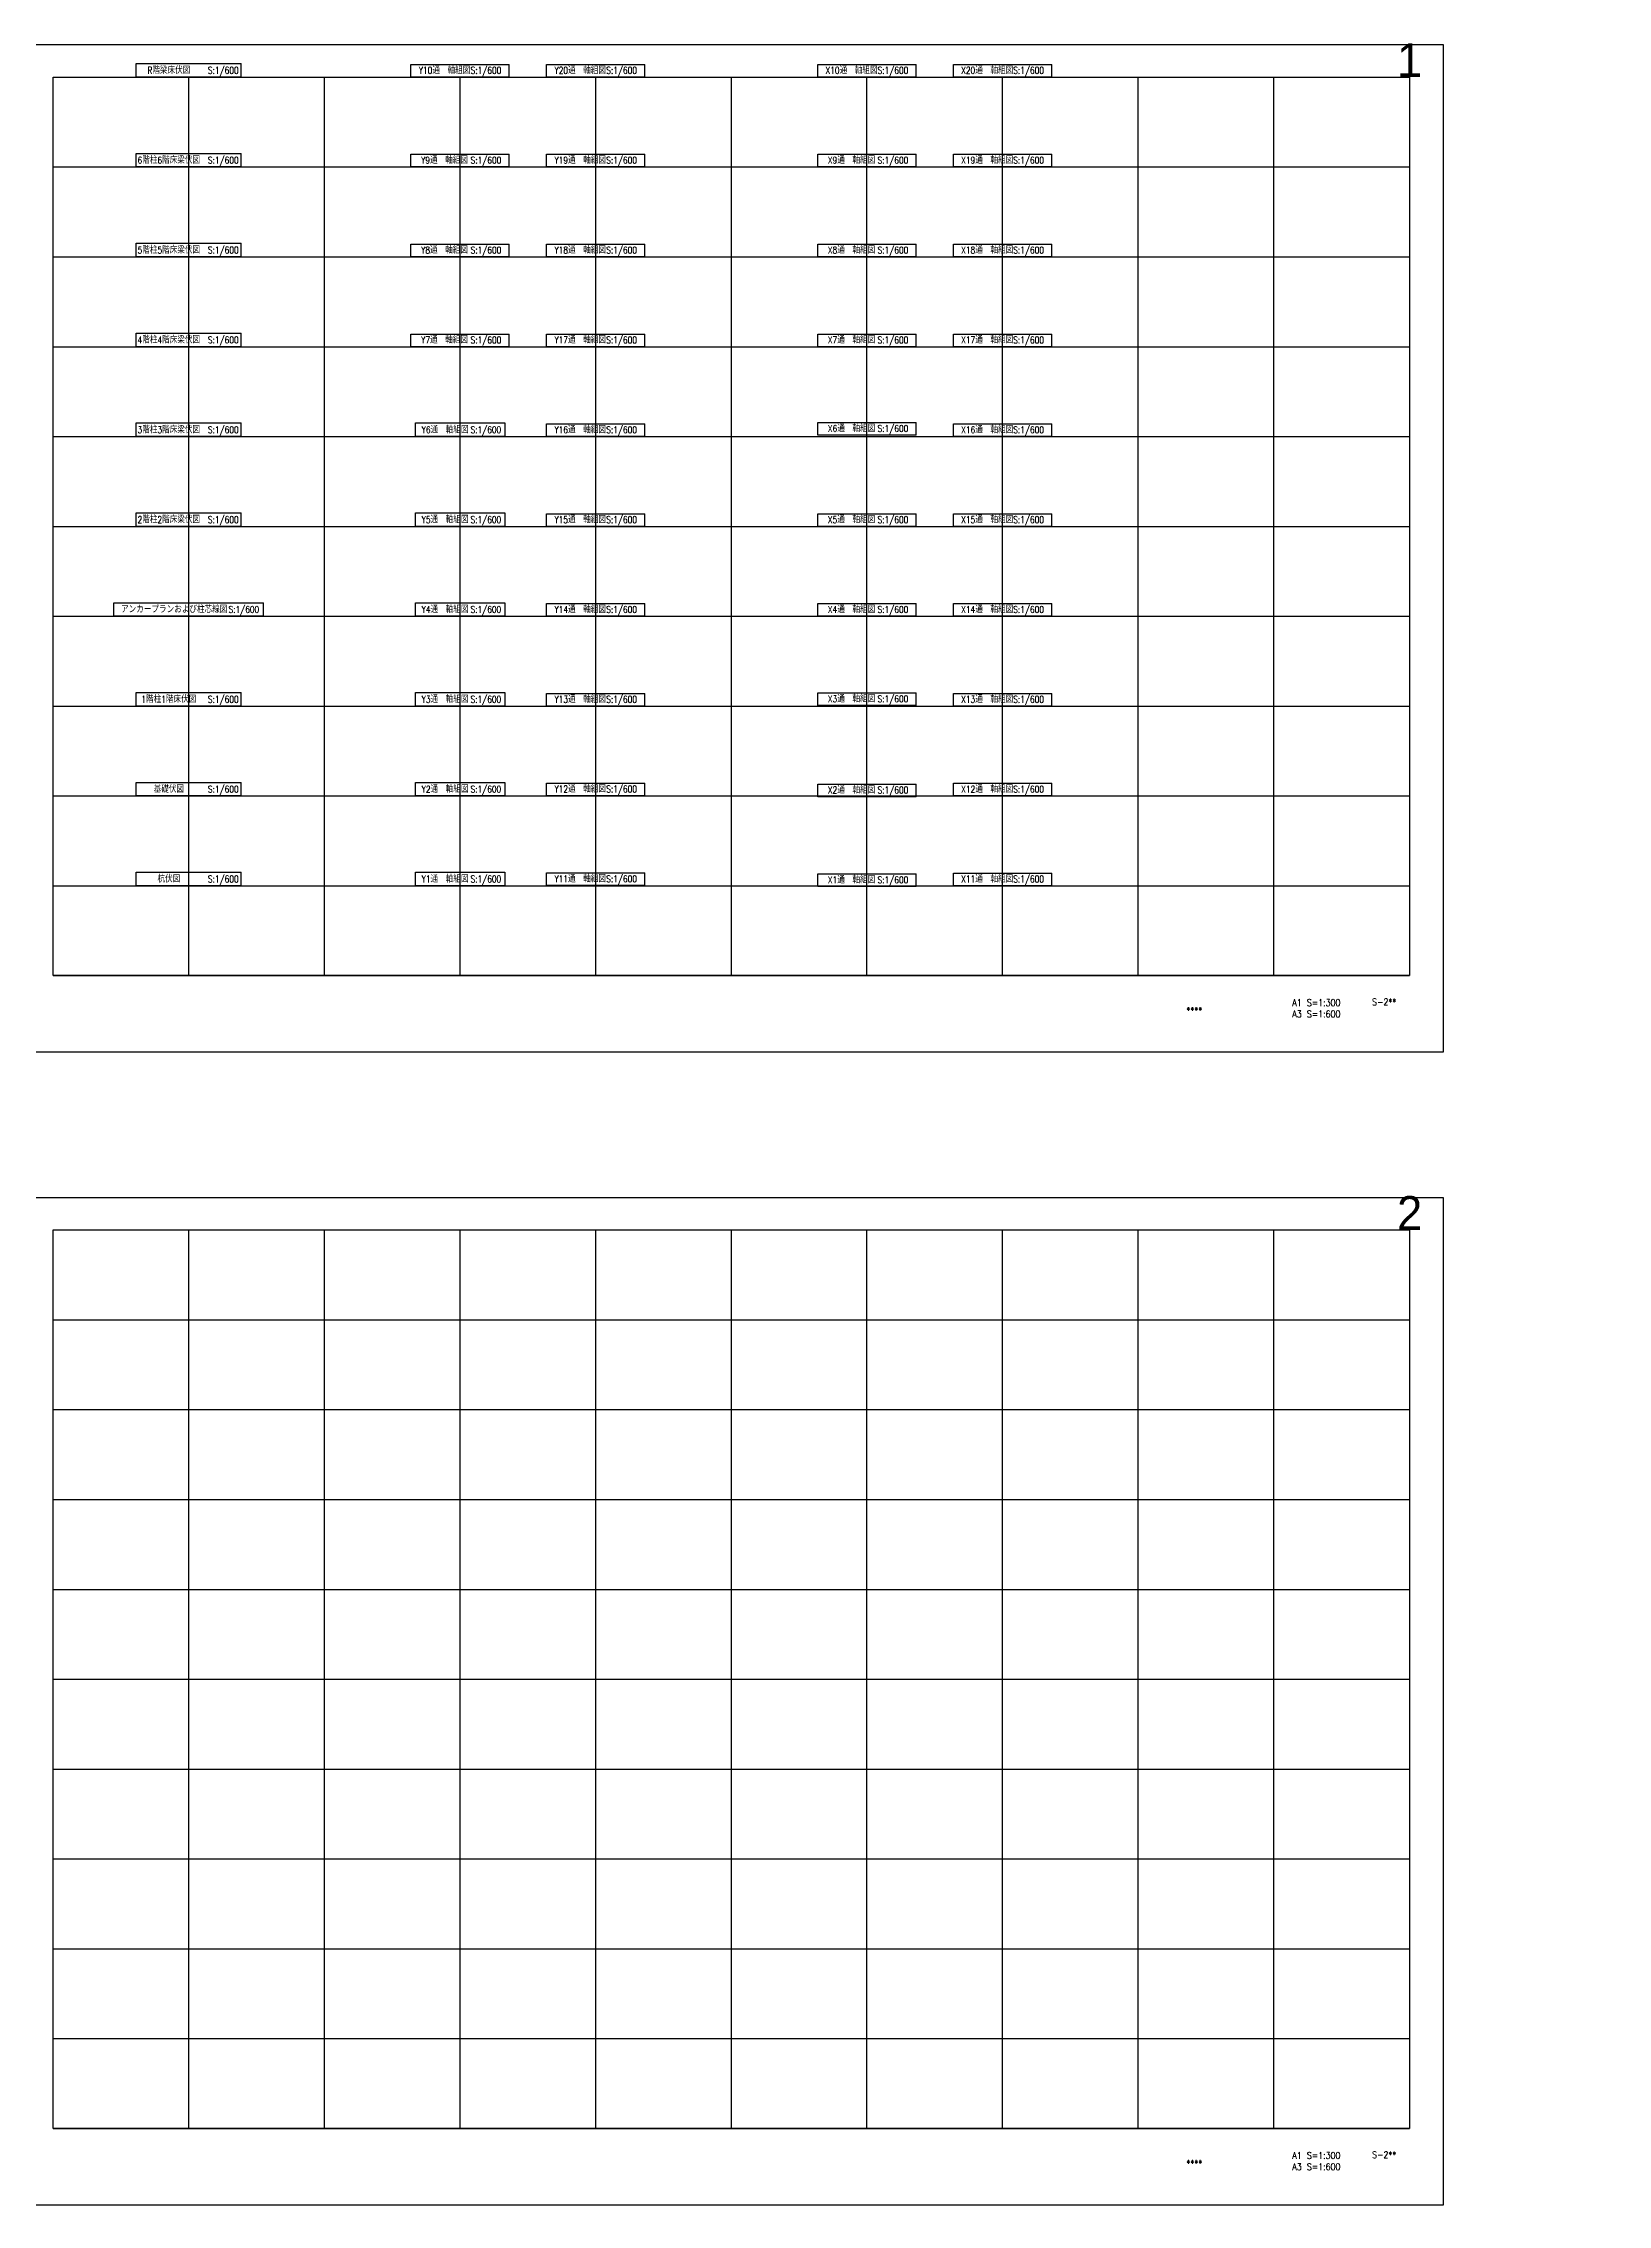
# Model space of a CAD drawing. Extents: x -230746 to 324000, y -671400 to 84185.
# Drawn here: x 1422 to 93684, y -127400 to 100 of the extents above; entities that cross this region are included whole.
import ezdxf
from ezdxf.enums import TextEntityAlignment as Align

# ---------------------------------------------------------------- set-up
doc = ezdxf.new("R2010")
doc.units = 0
doc.header["$MEASUREMENT"] = 0
doc.layers.add('99_レイアウト枠', color=251, linetype='CONTINUOUS', plot=False)
doc.layers.add('99_頁番号', color=6, linetype='CONTINUOUS')
doc.layers.add('注記', color=3, linetype='CONTINUOUS')
doc.styles.add('DRACAD', font='txt', dxfattribs={"width": 0.85, "bigfont": 'extfont2'})
doc.styles.get("Standard").update_dxf_attribs({"font": 'Osaka.ttc'})

msp = doc.modelspace()

# ---------------------------------------------------------------- linework, layer by layer
at = {"layer": '99_レイアウト枠'}
for p, q in [((2000, -54900), (2000, -1900)), ((10000, -54900), (10000, -1900)), ((18000, -54900), (18000, -1900)), ((26000, -54900), (26000, -1900)), ((34000, -54900), (34000, -1900)), ((42000, -54900), (42000, -1900)), ((49999.99998, -54900), (49999.99998, -1900)), ((57999.99998, -54900), (57999.99998, -1900)), ((65999.99998, -54900), (65999.99998, -1900)), ((73999.99998, -54900), (73999.99998, -1900)), ((2000, -7200), (81999.99996, -7200)), ((2000, -12500), (81999.99996, -12500)), ((2000, -17800), (81999.99996, -17800)), ((2000, -23100), (81999.99996, -23100)), ((2000, -28400), (81999.99996, -28400)), ((2000, -33700), (81999.99996, -33700)), ((2000, -39000), (81999.99996, -39000)), ((2000, -44300), (81999.99996, -44300)), ((2000, -49600), (81999.99996, -49600)), ((2000, -54900), (81999.99996, -54900)), ((2000, -122900), (2000, -69900)), ((10000, -122900), (10000, -69900)), ((18000, -122900), (18000, -69900)), ((26000, -122900), (26000, -69900)), ((34000, -122900), (34000, -69900)), ((42000, -122900), (42000, -69900)), ((49999.99998, -122900), (49999.99998, -69900)), ((57999.99998, -122900), (57999.99998, -69900)), ((65999.99998, -122900), (65999.99998, -69900)), ((73999.99998, -122900), (73999.99998, -69900)), ((2000, -75200), (81999.99996, -75200)), ((2000, -80500), (81999.99996, -80500)), ((2000, -85800), (81999.99996, -85800)), ((2000, -91100), (81999.99996, -91100)), ((2000, -96400), (81999.99996, -96400)), ((2000, -101700), (81999.99996, -101700)), ((2000, -107000), (81999.99996, -107000)), ((2000, -112300), (81999.99996, -112300)), ((2000, -117600), (81999.99996, -117600)), ((2000, -122900), (81999.99996, -122900))]:
    msp.add_line(p, q, dxfattribs=at)
for points in [[(0, -59400), (84000, -59400), (84000, 0), (0, 0)], [(2000, -1900), (81999.99996, -1900), (81999.99996, -54900), (2000, -54900)], [(0, -127400), (84000, -127400), (84000, -68000), (0, -68000)], [(2000, -69900), (81999.99996, -69900), (81999.99996, -122900), (2000, -122900)]]:
    msp.add_lwpolyline(points, close=True, dxfattribs=at)
at = {"layer": '注記', "linetype": 'Continuous'}
for p, q in [((6900, -1100), (13100, -1100)), ((6900, -1900), (6900, -1100)), ((13100, -1900), (13100, -1100)), ((23106.66665, -1153.33333), (28893.33332, -1153.33333)), ((23106.66665, -1900), (23106.66665, -1153.33333)), ((28893.33332, -1900), (28893.33332, -1153.33333)), ((31106.66667, -1153.33333), (36893.33333, -1153.33333)), ((31106.66667, -1900), (31106.66667, -1153.33333)), ((36893.33333, -1900), (36893.33333, -1153.33333)), ((47106.66667, -1153.33333), (52893.33333, -1153.33333)), ((47106.66667, -1900), (47106.66667, -1153.33333)), ((52893.33333, -1900), (52893.33333, -1153.33333)), ((55106.66667, -1153.33333), (60893.33333, -1153.33333)), ((55106.66667, -1900), (55106.66667, -1153.33333)), ((60893.33333, -1900), (60893.33333, -1153.33333)), ((13100, -1900), (6900, -1900)), ((28893.33332, -1900), (23106.66665, -1900)), ((36893.33333, -1900), (31106.66667, -1900)), ((52893.33333, -1900), (47106.66667, -1900)), ((60893.33333, -1900), (55106.66667, -1900)), ((6900, -6400), (13100, -6400)), ((6900, -7200), (6900, -6400)), ((13100, -7200), (6900, -7200)), ((13100, -7200), (13100, -6400)), ((23106.66665, -6453.33333), (28893.33332, -6453.33333)), ((23106.66665, -7200), (23106.66665, -6453.33333)), ((28893.33332, -7200), (23106.66665, -7200)), ((28893.33332, -7200), (28893.33332, -6453.33333)), ((31106.66667, -6453.33333), (36893.33333, -6453.33333)), ((31106.66667, -7200), (31106.66667, -6453.33333)), ((36893.33333, -7200), (31106.66667, -7200)), ((36893.33333, -7200), (36893.33333, -6453.33333)), ((47106.66665, -6453.33333), (52893.33331, -6453.33333)), ((47106.66665, -7200), (47106.66665, -6453.33333)), ((52893.33331, -7200), (47106.66665, -7200)), ((52893.33331, -7200), (52893.33331, -6453.33333)), ((55106.66667, -6453.33333), (60893.33333, -6453.33333)), ((55106.66667, -7200), (55106.66667, -6453.33333)), ((60893.33333, -7200), (55106.66667, -7200)), ((60893.33333, -7200), (60893.33333, -6453.33333)), ((6900, -11700), (13100, -11700)), ((6900, -12500), (6900, -11700)), ((13100, -12500), (6900, -12500)), ((13100, -12500), (13100, -11700)), ((23106.66665, -11753.33333), (28893.33332, -11753.33333)), ((23106.66665, -12500), (23106.66665, -11753.33333)), ((28893.33332, -12500), (23106.66665, -12500)), ((28893.33332, -12500), (28893.33332, -11753.33333)), ((31106.66667, -11753.33333), (36893.33333, -11753.33333)), ((31106.66667, -12500), (31106.66667, -11753.33333)), ((36893.33333, -12500), (31106.66667, -12500)), ((36893.33333, -12500), (36893.33333, -11753.33333)), ((47106.66665, -11753.33333), (52893.33331, -11753.33333)), ((47106.66665, -12500), (47106.66665, -11753.33333)), ((52893.33331, -12500), (47106.66665, -12500)), ((52893.33331, -12500), (52893.33331, -11753.33333)), ((55106.66667, -11753.33333), (60893.33333, -11753.33333)), ((55106.66667, -12500), (55106.66667, -11753.33333)), ((60893.33333, -12500), (55106.66667, -12500)), ((60893.33333, -12500), (60893.33333, -11753.33333)), ((6900, -17000), (13100, -17000)), ((6900, -17800), (6900, -17000)), ((13100, -17800), (6900, -17800)), ((13100, -17800), (13100, -17000)), ((23106.66661, -17053.33333), (28893.33328, -17053.33333)), ((23106.66661, -17800), (23106.66661, -17053.33333)), ((28893.33328, -17800), (23106.66661, -17800)), ((28893.33328, -17800), (28893.33328, -17053.33333)), ((31106.66667, -17053.33333), (36893.33333, -17053.33333)), ((31106.66667, -17800), (31106.66667, -17053.33333)), ((36893.33333, -17800), (31106.66667, -17800)), ((36893.33333, -17800), (36893.33333, -17053.33333)), ((47106.66661, -17053.33333), (52893.33328, -17053.33333)), ((47106.66661, -17800), (47106.66661, -17053.33333)), ((52893.33328, -17800), (47106.66661, -17800)), ((52893.33328, -17800), (52893.33328, -17053.33333)), ((55106.66667, -17053.33333), (60893.33333, -17053.33333)), ((55106.66667, -17800), (55106.66667, -17053.33333)), ((60893.33333, -17800), (55106.66667, -17800)), ((60893.33333, -17800), (60893.33333, -17053.33333)), ((6900, -22300), (13100, -22300)), ((6900, -23100), (6900, -22300)), ((13100, -23100), (13100, -22300)), ((31106.66667, -22353.33333), (36893.33333, -22353.33333)), ((31106.66667, -23100), (31106.66667, -22353.33333)), ((36893.33333, -23100), (36893.33333, -22353.33333)), ((47106.66661, -22276.87429), (52893.33328, -22276.87429)), ((47106.66661, -23023.54096), (47106.66661, -22276.87429)), ((52893.33328, -23023.54096), (52893.33328, -22276.87429)), ((55106.66667, -22353.33333), (60893.33333, -22353.33333)), ((55106.66667, -23100), (55106.66667, -22353.33333)), ((60893.33333, -23100), (60893.33333, -22353.33333)), ((13100, -23100), (6900, -23100)), ((36893.33333, -23100), (31106.66667, -23100)), ((52893.33328, -23023.54096), (47106.66661, -23023.54096)), ((60893.33333, -23100), (55106.66667, -23100)), ((6899.99988, -27600), (13099.99988, -27600)), ((6899.99988, -28400), (6899.99988, -27600)), ((13099.99988, -28400), (13099.99988, -27600)), ((31106.66667, -27653.33333), (36893.33333, -27653.33333)), ((31106.66667, -28400), (31106.66667, -27653.33333)), ((36893.33333, -28400), (36893.33333, -27653.33333)), ((47106.66665, -27653.33333), (52893.33331, -27653.33333)), ((47106.66665, -28400), (47106.66665, -27653.33333)), ((52893.33331, -28400), (52893.33331, -27653.33333)), ((55106.66667, -27653.33333), (60893.33333, -27653.33333)), ((55106.66667, -28400), (55106.66667, -27653.33333)), ((60893.33333, -28400), (60893.33333, -27653.33333)), ((13099.99988, -28400), (6899.99988, -28400)), ((36893.33333, -28400), (31106.66667, -28400)), ((52893.33331, -28400), (47106.66665, -28400)), ((60893.33333, -28400), (55106.66667, -28400)), ((5585.16955, -32900), (14414.83045, -32900)), ((5585.16955, -33700), (5585.16955, -32900)), ((14414.83045, -33700), (14414.83045, -32900)), ((31106.66667, -32953.33333), (36893.33333, -32953.33333)), ((31106.66667, -33700), (31106.66667, -32953.33333)), ((36893.33333, -33700), (36893.33333, -32953.33333)), ((47106.66665, -32953.33333), (52893.33331, -32953.33333)), ((47106.66665, -33700), (47106.66665, -32953.33333)), ((52893.33331, -33700), (52893.33331, -32953.33333)), ((55106.66667, -32953.33333), (60893.33333, -32953.33333)), ((55106.66667, -33700), (55106.66667, -32953.33333)), ((60893.33333, -33700), (60893.33333, -32953.33333)), ((14414.83045, -33700), (5585.16955, -33700)), ((36893.33333, -33700), (31106.66667, -33700)), ((52893.33331, -33700), (47106.66665, -33700)), ((60893.33333, -33700), (55106.66667, -33700)), ((6899.99998, -38200), (13099.99998, -38200)), ((6899.99998, -39000), (6899.99998, -38200)), ((13099.99998, -39000), (13099.99998, -38200)), ((47106.66661, -38226.87429), (52893.33328, -38226.87429)), ((47106.66661, -38973.54096), (47106.66661, -38226.87429)), ((52893.33328, -38973.54096), (52893.33328, -38226.87429)), ((13099.99998, -39000), (6899.99998, -39000)), ((31106.66667, -38253.33333), (36893.33333, -38253.33333)), ((31106.66667, -39000), (31106.66667, -38253.33333)), ((36893.33333, -39000), (31106.66667, -39000)), ((36893.33333, -39000), (36893.33333, -38253.33333)), ((52893.33328, -38973.54096), (47106.66661, -38973.54096)), ((55106.66667, -38253.33333), (60893.33333, -38253.33333)), ((55106.66667, -39000), (55106.66667, -38253.33333)), ((60893.33333, -39000), (55106.66667, -39000)), ((60893.33333, -39000), (60893.33333, -38253.33333)), ((6900, -43500), (13100, -43500)), ((6900, -44300), (6900, -43500)), ((13100, -44300), (6900, -44300)), ((13100, -44300), (13100, -43500)), ((31106.66667, -43543.47759), (36893.33333, -43543.47759)), ((31106.66667, -44290.14426), (31106.66667, -43543.47759)), ((36893.33333, -44290.14426), (31106.66667, -44290.14426)), ((36893.33333, -44290.14426), (36893.33333, -43543.47759)), ((47106.66665, -43603.33333), (52893.33331, -43603.33333)), ((47106.66665, -44350), (47106.66665, -43603.33333)), ((52893.33331, -44350), (47106.66665, -44350)), ((52893.33331, -44350), (52893.33331, -43603.33333)), ((55106.66666, -43553.33333), (60893.33333, -43553.33333)), ((55106.66666, -44300), (55106.66666, -43553.33333)), ((60893.33333, -44300), (55106.66666, -44300)), ((60893.33333, -44300), (60893.33333, -43553.33333)), ((6900, -48800), (13100, -48800)), ((6900, -49600), (6900, -48800)), ((13100, -49600), (6900, -49600)), ((13100, -49600), (13100, -48800)), ((31106.66667, -48843.47759), (36893.33333, -48843.47759)), ((31106.66667, -49590.14426), (31106.66667, -48843.47759)), ((36893.33333, -49590.14426), (31106.66667, -49590.14426)), ((36893.33333, -49590.14426), (36893.33333, -48843.47759)), ((47106.66665, -48903.33333), (52893.33331, -48903.33333)), ((47106.66665, -49650), (47106.66665, -48903.33333)), ((52893.33331, -49650), (47106.66665, -49650)), ((52893.33331, -49650), (52893.33331, -48903.33333)), ((55106.66666, -48853.33333), (60893.33333, -48853.33333)), ((55106.66666, -49600), (55106.66666, -48853.33333)), ((60893.33333, -49600), (55106.66666, -49600)), ((60893.33333, -49600), (60893.33333, -48853.33333))]:
    msp.add_line(p, q, dxfattribs=at)
at = {"layer": '注記'}
for points in [[(23366.66667, -22300), (28633.33333, -22300), (28633.33333, -23100), (23366.66667, -23100)], [(23366.66667, -27600), (28633.33333, -27600), (28633.33333, -28400), (23366.66667, -28400)], [(23366.66669, -32900), (28633.33336, -32900), (28633.33336, -33700), (23366.66669, -33700)], [(23366.66667, -38200), (28633.33334, -38200), (28633.33334, -39000), (23366.66667, -39000)], [(23366.66667, -43500), (28633.33333, -43500), (28633.33333, -44300), (23366.66667, -44300)], [(23366.66667, -48800), (28633.33333, -48800), (28633.33333, -49600), (23366.66667, -49600)]]:
    msp.add_lwpolyline(points, close=True, dxfattribs=at)

# ---------------------------------------------------------------- texts
at = {"layer": '99_レイアウト枠'}
for s, p in [('1', (81999.99996, -1900)), ('2', (81999.99996, -69900))]:
    msp.add_text(s, height=2000, dxfattribs=at).set_placement(p, align=Align.CENTER)
at = {"layer": '99_頁番号', "char_height": 400, "attachment_point": 5, "style": 'DRACAD'}
for s, insert in [('{  ****  }', (68999.99996, -56950)), ('A1 S=1:300^JA3 S=1:600', (76499.99996, -56824.31866)), ('{S-2**}', (80499.99996, -56450)), ('{  ****  }', (68999.99996, -124950)), ('A1 S=1:300^JA3 S=1:600', (76499.99996, -124824.31866)), ('{S-2**}', (80499.99996, -124450))]:
    msp.add_mtext(s, dxfattribs=dict(at, insert=insert))
at = {"layer": '注記', "linetype": 'Continuous', "style": 'DRACAD', "width": 0.8}
for s, p in [('R階梁床伏図', (8829.30963, -1700)), ('S:1/600', (12038.78321, -1700)), ('Y10通\u3000軸組図', (25091.39742, -1701.29312)), ('S:1/600', (27531.04647, -1701.29312)), ('Y20通\u3000軸組図', (33091.39744, -1701.29312)), ('S:1/600', (35531.04649, -1701.29312)), ('X10通\u3000軸組図', (49091.39744, -1701.29312)), ('S:1/600', (51531.04649, -1701.29312)), ('X20通\u3000軸組図', (57091.39744, -1701.29312)), ('S:1/600', (59531.04649, -1701.29312)), ('6階柱6階床梁伏図', (8829.30963, -7000)), ('S:1/600', (12038.78321, -7000)), ('Y9通\u3000軸組図', (25091.39742, -7001.29312)), ('S:1/600', (27531.04647, -7001.29312)), ('Y19通\u3000軸組図', (33091.39744, -6999.67275)), ('S:1/600', (35531.04649, -6999.67275)), ('X9通\u3000軸組図', (49091.39742, -7001.29312)), ('S:1/600', (51531.04647, -7001.29312)), ('X19通\u3000軸組図', (57091.39744, -6999.67275)), ('S:1/600', (59531.04649, -6999.67275)), ('5階柱5階床梁伏図', (8829.30963, -12300)), ('S:1/600', (12038.78321, -12300)), ('Y8通\u3000軸組図', (25091.39742, -12301.29312)), ('S:1/600', (27531.04647, -12301.29312)), ('Y18通\u3000軸組図', (33091.39744, -12301.29312)), ('S:1/600', (35531.04649, -12301.29312)), ('X8通\u3000軸組図', (49091.39742, -12301.29312)), ('S:1/600', (51531.04647, -12301.29312)), ('X18通\u3000軸組図', (57091.39744, -12301.29312)), ('S:1/600', (59531.04649, -12301.29312)), ('4階柱4階床梁伏図', (8829.30963, -17600)), ('S:1/600', (12038.78321, -17600)), ('Y7通\u3000軸組図', (25091.39738, -17601.29312)), ('S:1/600', (27531.04643, -17601.29312)), ('Y17通\u3000軸組図', (33091.39744, -17601.29312)), ('S:1/600', (35531.04649, -17601.29312)), ('X7通\u3000軸組図', (49091.39738, -17601.29312)), ('S:1/600', (51531.04643, -17601.29312)), ('X17通\u3000軸組図', (57091.39744, -17601.29312)), ('S:1/600', (59531.04649, -17601.29312)), ('3階柱3階床梁伏図', (8829.30963, -22900)), ('S:1/600', (12038.78321, -22900)), ('Y6通\u3000軸組図', (25119.53974, -22900)), ('S:1/600', (27525.85546, -22900)), ('Y16通\u3000軸組図', (33091.39744, -22901.29312)), ('S:1/600', (35531.04649, -22901.29312)), ('X6通\u3000軸組図', (49091.39738, -22824.83408)), ('S:1/600', (51531.04643, -22824.83408)), ('X16通\u3000軸組図', (57091.39744, -22901.29312)), ('S:1/600', (59531.04649, -22901.29312)), ('2階柱2階床梁伏図', (8829.30951, -28200)), ('S:1/600', (12038.78309, -28200)), ('Y5通\u3000軸組図', (25119.53974, -28200)), ('S:1/600', (27525.85546, -28200)), ('Y15通\u3000軸組図', (33091.39744, -28201.29312)), ('S:1/600', (35531.04649, -28201.29312)), ('X5通\u3000軸組図', (49091.39742, -28201.29312)), ('S:1/600', (51531.04647, -28201.29312)), ('X15通\u3000軸組図', (57091.39744, -28201.29312)), ('S:1/600', (59531.04649, -28201.29312)), ('アンカープランおよび柱芯線図', (9144.82305, -33500)), ('S:1/600', (13254.29663, -33500)), ('Y4通\u3000軸組図', (25119.53976, -33500)), ('S:1/600', (27525.85548, -33500)), ('Y14通\u3000軸組図', (33091.39744, -33501.29312)), ('S:1/600', (35531.04649, -33501.29312)), ('X4通\u3000軸組図', (49091.39742, -33501.29312)), ('S:1/600', (51531.04647, -33501.29312)), ('X14通\u3000軸組図', (57091.39744, -33501.29312)), ('S:1/600', (59531.04649, -33501.29312)), ('1階柱1階床伏図', (8829.30961, -38800)), ('S:1/600', (12038.78319, -38800)), ('Y3通\u3000軸組図', (25119.53976, -38800)), ('S:1/600', (27525.85548, -38800)), ('Y13通\u3000軸組図', (33091.39744, -38801.29312)), ('S:1/600', (35531.04649, -38801.29312)), ('X3通\u3000軸組図', (49091.39738, -38774.83408)), ('S:1/600', (51531.04643, -38774.83408)), ('X13通\u3000軸組図', (57091.39744, -38801.29312)), ('S:1/600', (59531.04649, -38801.29312)), ('基礎伏図', (8829.30963, -44100)), ('S:1/600', (12038.78321, -44100)), ('Y2通\u3000軸組図', (25119.53974, -44100)), ('S:1/600', (27525.85546, -44100)), ('Y12通\u3000軸組図', (33091.39744, -44091.43738)), ('S:1/600', (35531.04649, -44091.43738)), ('X2通\u3000軸組図', (49091.39742, -44151.29312)), ('S:1/600', (51531.04647, -44151.29312)), ('X12通\u3000軸組図', (57091.39743, -44101.29312)), ('S:1/600', (59531.04648, -44101.29312)), ('杭伏図', (8829.30963, -49400)), ('S:1/600', (12038.78321, -49400)), ('Y1通\u3000軸組図', (25119.53974, -49400.90579)), ('S:1/600', (27525.85546, -49400.90579)), ('Y11通\u3000軸組図', (33091.39744, -49391.43738)), ('S:1/600', (35531.04649, -49391.43738)), ('X1通\u3000軸組図', (49091.39742, -49451.29312)), ('S:1/600', (51531.04647, -49451.29312)), ('X11通\u3000軸組図', (57091.39743, -49401.29312)), ('S:1/600', (59531.04649, -49401.29312))]:
    msp.add_text(s, height=400, dxfattribs=at).set_placement(p, align=Align.CENTER)

doc.saveas('drawing.dxf')
